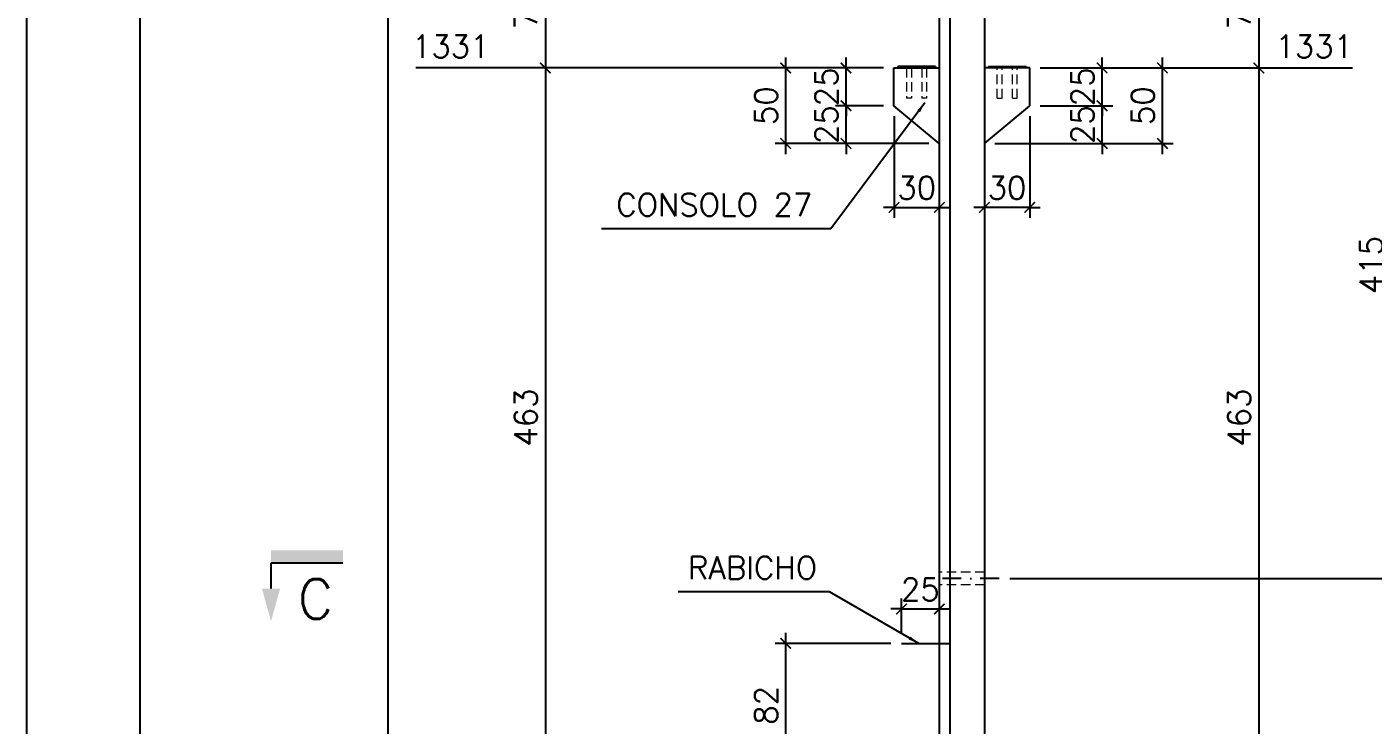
# Model space of a CAD drawing. Header units: centimetres. Extents: x 1658 to 14396, y 8294 to 11444.
# Drawn here: x 1658 to 2550, y 10276 to 10738 of the extents above; entities that cross this region are included whole.
import ezdxf

# ---------------------------------------------------------------- set-up
doc = ezdxf.new("R2010")
doc.units = ezdxf.units.CM
doc.header["$LTSCALE"] = 50
doc.header["$MEASUREMENT"] = 0
doc.header["$PDMODE"] = 67
for name, pattern in [('DASHDOT', [1, 0.5, -0.25, 0, -0.25]), ('DASHED', [0.75, 0.5, -0.25]), ('HIDDEN', [0.375, 0.25, -0.125])]:
    doc.linetypes.add(name, pattern=pattern)
doc.layers.add('10 TRACEJADO', color=1, linetype='DASHED', lineweight=13)
for name, color, linetype in [('COTAS-PRECON', 1, 'Continuous'), ('FORMATO-PRECON', 2, 'Continuous'), ('HACHURAS-PRECON', 1, 'Continuous'), ('IND- CORTE-PRECON', 4, 'Continuous'), ('LINHA-01-PRECON', 1, 'Continuous'), ('LINHA-03-PRECON', 3, 'Continuous'), ('LINHA-04-PRECON', 4, 'Continuous'), ('TEXTO-35-PRECON', 5, 'Continuous')]:
    doc.layers.add(name, color=color, linetype=linetype)
doc.styles.add('ROMANS', font='ROMANS.SHX', dxfattribs={"oblique": 15, "height": 3})
doc.styles.get("Standard").update_dxf_attribs({"font": 'romans.shx'})
doc.dimstyles.new('ESC75-75', dxfattribs={"dimscale": 0, "dimtxt": 15, "dimasz": 7, "dimexe": 7, "dimexo": 7, "dimgap": 5.5, "dimtad": 1, "dimdec": 1, "dimdsep": 46, "dimtxsty": 'Standard', "dimblk": 'ARCHTICK', "dimcen": 0.1, "dimdle": 7, "dimclrd": 256, "dimclre": 256, "dimclrt": 2, "dimadec": 0, "dimazin": 0, "dimtfac": 1, "dimtdec": 1, "dimtix": 1, "dimtmove": 2, "dimatfit": 3, "dimfxl": 1, "dimarcsym": 0})

# ---------------------------------------------------------------- blocks, each defined once
blk = doc.blocks.new('A$C2E607E54')
at = {"layer": 'FORMATO-PRECON'}
blk.add_lwpolyline([(0, 4200), (2970, 4200), (2970, 0), (0, 0)], close=True, dxfattribs=at)
at = {"layer": 'FORMATO-PRECON', "color": 6}
blk.add_lwpolyline([(100, 3950), (2870, 3950), (2870, 100), (100, 100)], close=True, dxfattribs=at)
blk = doc.blocks.new('_ArchTick')
at = {"color": 0, "linetype": 'ByBlock', "const_width": 0.15}
blk.add_lwpolyline([(-0.5, -0.5), (0.5, 0.5)], dxfattribs=at)
blk = doc.blocks.new('*D199')
at = {"layer": 'COTAS-PRECON', "lineweight": -2, "transparency": 16777216}
for p, q in [((2001.78, 10717.61), (2001.78, 10240.61)), ((2225.75, 10710.61), (1994.78, 10710.61)), ((2225.75, 10247.61), (1994.78, 10247.61))]:
    blk.add_line(p, q, dxfattribs=at)
at = {"layer": 'Defpoints', "color": 0, "transparency": 16777216}
for p in [(2232.75, 10710.61), (2001.78, 10247.61), (2232.75, 10247.61)]:
    blk.add_point(p, dxfattribs=at)
at = {"layer": 'COTAS-PRECON', "lineweight": -2, "transparency": 16777216, "xscale": 7, "yscale": 7, "zscale": 7}
for p, rotation in [((2001.78, 10710.61), 90), ((2001.78, 10247.61), 270)]:
    blk.add_blockref('_ArchTick', p, dxfattribs=dict(at, rotation=rotation))
at = {"layer": 'COTAS-PRECON', "color": 2, "transparency": 16777216, "insert": (1988.78, 10479.11), "char_height": 15, "attachment_point": 5, "rotation": 90}
blk.add_mtext('463', dxfattribs=at)
blk = doc.blocks.new('*D205')
at = {"layer": 'COTAS-PRECON', "lineweight": -2, "transparency": 16777216}
for p, q in [((2160.93, 10240.61), (2160.93, 10336.61)), ((2230.66, 10329.61), (2153.93, 10329.61)), ((2225.75, 10247.61), (2153.93, 10247.61))]:
    blk.add_line(p, q, dxfattribs=at)
at = {"layer": 'Defpoints', "color": 0, "transparency": 16777216}
for p in [(2160.93, 10329.61), (2237.66, 10329.61), (2232.75, 10247.61)]:
    blk.add_point(p, dxfattribs=at)
at = {"layer": 'COTAS-PRECON', "lineweight": -2, "transparency": 16777216, "xscale": 7, "yscale": 7, "zscale": 7}
for p, rotation in [((2160.93, 10329.61), 90), ((2160.93, 10247.61), 270)]:
    blk.add_blockref('_ArchTick', p, dxfattribs=dict(at, rotation=rotation))
at = {"layer": 'COTAS-PRECON', "color": 2, "transparency": 16777216, "insert": (2147.93, 10288.61), "char_height": 15, "attachment_point": 5, "rotation": 90}
blk.add_mtext('82', dxfattribs=at)
blk = doc.blocks.new('*D214')
at = {"layer": 'COTAS-PRECON', "lineweight": -2, "transparency": 16777216}
for p, q in [((2200.89, 10685.61), (2200.89, 10692.61)), ((2225.75, 10685.61), (2193.89, 10685.61)), ((2200.89, 10660.61), (2200.89, 10685.61)), ((2255.75, 10660.61), (2193.89, 10660.61)), ((2200.89, 10660.61), (2200.89, 10653.61))]:
    blk.add_line(p, q, dxfattribs=at)
at = {"layer": 'Defpoints', "color": 0, "transparency": 16777216}
for p in [(2200.89, 10685.61), (2232.75, 10685.61), (2262.75, 10660.61)]:
    blk.add_point(p, dxfattribs=at)
at = {"layer": 'COTAS-PRECON', "lineweight": -2, "transparency": 16777216, "xscale": 7, "yscale": 7, "zscale": 7}
for p, rotation in [((2200.89, 10685.61), 270), ((2200.89, 10660.61), 90)]:
    blk.add_blockref('_ArchTick', p, dxfattribs=dict(at, rotation=rotation))
at = {"layer": 'COTAS-PRECON', "color": 2, "transparency": 16777216, "insert": (2187.89, 10673.11), "char_height": 15, "attachment_point": 5, "rotation": 90}
blk.add_mtext('25', dxfattribs=at)
blk = doc.blocks.new('*D215')
at = {"layer": 'COTAS-PRECON', "lineweight": -2, "transparency": 16777216}
for p, q in [((2200.89, 10710.61), (2200.89, 10717.61)), ((2225.75, 10710.61), (2193.89, 10710.61)), ((2200.89, 10685.61), (2200.89, 10710.61)), ((2225.75, 10685.61), (2193.89, 10685.61)), ((2200.89, 10685.61), (2200.89, 10678.61))]:
    blk.add_line(p, q, dxfattribs=at)
at = {"layer": 'Defpoints', "color": 0, "transparency": 16777216}
for p in [(2200.89, 10710.61), (2232.75, 10710.61), (2232.75, 10685.61)]:
    blk.add_point(p, dxfattribs=at)
at = {"layer": 'COTAS-PRECON', "lineweight": -2, "transparency": 16777216, "xscale": 7, "yscale": 7, "zscale": 7}
for p, rotation in [((2200.89, 10710.61), 270), ((2200.89, 10685.61), 90)]:
    blk.add_blockref('_ArchTick', p, dxfattribs=dict(at, rotation=rotation))
at = {"layer": 'COTAS-PRECON', "color": 2, "transparency": 16777216, "insert": (2187.89, 10698.11), "char_height": 15, "attachment_point": 5, "rotation": 90}
blk.add_mtext('25', dxfattribs=at)
blk = doc.blocks.new('*D216')
at = {"layer": 'COTAS-PRECON', "lineweight": -2, "transparency": 16777216}
for p, q in [((2160.93, 10653.61), (2160.93, 10717.61)), ((2225.75, 10710.61), (2153.93, 10710.61)), ((2255.75, 10660.61), (2153.93, 10660.61))]:
    blk.add_line(p, q, dxfattribs=at)
at = {"layer": 'Defpoints', "color": 0, "transparency": 16777216}
for p in [(2160.93, 10710.61), (2232.75, 10710.61), (2262.75, 10660.61)]:
    blk.add_point(p, dxfattribs=at)
at = {"layer": 'COTAS-PRECON', "lineweight": -2, "transparency": 16777216, "xscale": 7, "yscale": 7, "zscale": 7}
for p, rotation in [((2160.93, 10710.61), 90), ((2160.93, 10660.61), 270)]:
    blk.add_blockref('_ArchTick', p, dxfattribs=dict(at, rotation=rotation))
at = {"layer": 'COTAS-PRECON', "color": 2, "transparency": 16777216, "insert": (2147.93, 10685.61), "char_height": 15, "attachment_point": 5, "rotation": 90}
blk.add_mtext('50', dxfattribs=at)
blk = doc.blocks.new('*D217')
at = {"layer": 'COTAS-PRECON', "lineweight": -2, "transparency": 16777216}
for p, q in [((2232.75, 10678.61), (2232.75, 10611.29)), ((2232.75, 10618.29), (2225.75, 10618.29)), ((2232.75, 10618.29), (2262.75, 10618.29)), ((2262.75, 10618.29), (2269.75, 10618.29))]:
    blk.add_line(p, q, dxfattribs=at)
at = {"layer": 'Defpoints', "color": 0, "transparency": 16777216}
for p in [(2232.75, 10685.61), (2262.75, 10618.29), (2262.75, 10618.29)]:
    blk.add_point(p, dxfattribs=at)
at = {"layer": 'COTAS-PRECON', "lineweight": -2, "transparency": 16777216, "xscale": 7, "yscale": 7, "zscale": 7}
blk.add_blockref('_ArchTick', (2232.75, 10618.29), dxfattribs=at)
at = {"layer": 'COTAS-PRECON', "lineweight": -2, "transparency": 16777216, "xscale": 7, "yscale": 7, "zscale": 7, "rotation": 180}
blk.add_blockref('_ArchTick', (2262.75, 10618.29), dxfattribs=at)
at = {"layer": 'COTAS-PRECON', "color": 2, "transparency": 16777216, "insert": (2247.75, 10631.29), "char_height": 15, "attachment_point": 5}
blk.add_mtext('30', dxfattribs=at)
blk = doc.blocks.new('*D218')
at = {"layer": 'COTAS-PRECON', "lineweight": -2, "transparency": 16777216}
blk.add_line((1994.78, 10710.6), (1915.85, 10710.6), dxfattribs=at)
at = {"layer": 'Defpoints', "color": 0, "transparency": 16777216}
for p in [(1915.85, 10710.6), (2001.78, 10710.6), (2277.75, 9379.61)]:
    blk.add_point(p, dxfattribs=at)
at = {"layer": 'COTAS-PRECON', "color": 2, "transparency": 16777216, "insert": (1939.08, 10724.89), "char_height": 15, "attachment_point": 5}
blk.add_mtext('1331', dxfattribs=at)
blk = doc.blocks.new('*D219')
at = {"layer": 'COTAS-PRECON', "lineweight": -2, "transparency": 16777216}
for p, q in [((2001.78, 10794.61), (2001.78, 10703.61)), ((2255.66, 10787.61), (1994.78, 10787.61)), ((2225.75, 10710.61), (1994.78, 10710.61))]:
    blk.add_line(p, q, dxfattribs=at)
at = {"layer": 'Defpoints', "color": 0, "transparency": 16777216}
for p in [(2262.66, 10787.61), (2001.78, 10710.61), (2232.75, 10710.61)]:
    blk.add_point(p, dxfattribs=at)
at = {"layer": 'COTAS-PRECON', "lineweight": -2, "transparency": 16777216, "xscale": 7, "yscale": 7, "zscale": 7}
for p, rotation in [((2001.78, 10787.61), 90), ((2001.78, 10710.61), 270)]:
    blk.add_blockref('_ArchTick', p, dxfattribs=dict(at, rotation=rotation))
at = {"layer": 'COTAS-PRECON', "color": 2, "transparency": 16777216, "insert": (1988.78, 10749.11), "char_height": 15, "attachment_point": 5, "rotation": 90}
blk.add_mtext('77', dxfattribs=at)
blk = doc.blocks.new('*D221')
at = {"layer": 'COTAS-PRECON', "lineweight": -2, "transparency": 16777216}
for p, q in [((1897.51, 10794.61), (1897.51, 9372.61)), ((2255.66, 10787.61), (1890.51, 10787.61)), ((2255.75, 9379.61), (1890.51, 9379.61))]:
    blk.add_line(p, q, dxfattribs=at)
at = {"layer": 'Defpoints', "color": 0, "transparency": 16777216}
for p in [(2262.66, 10787.61), (1897.51, 9379.61), (2262.75, 9379.61)]:
    blk.add_point(p, dxfattribs=at)
at = {"layer": 'COTAS-PRECON', "lineweight": -2, "transparency": 16777216, "xscale": 7, "yscale": 7, "zscale": 7}
for p, rotation in [((1897.51, 10787.61), 90), ((1897.51, 9379.61), 270)]:
    blk.add_blockref('_ArchTick', p, dxfattribs=dict(at, rotation=rotation))
at = {"layer": 'COTAS-PRECON', "color": 2, "transparency": 16777216, "insert": (1884.51, 10083.61), "char_height": 15, "attachment_point": 5, "rotation": 90}
blk.add_mtext('1408', dxfattribs=at)
blk = doc.blocks.new('*D222')
at = {"layer": 'COTAS-PRECON', "lineweight": -2, "transparency": 16777216}
blk.add_line((1890.51, 10787.61), (1833.07, 10787.61), dxfattribs=at)
at = {"layer": 'Defpoints', "color": 0, "transparency": 16777216}
for p in [(1833.07, 10787.61), (1897.51, 10787.61), (2277.66, 9379.61)]:
    blk.add_point(p, dxfattribs=at)
at = {"layer": 'COTAS-PRECON', "color": 2, "transparency": 16777216, "insert": (1856.3, 10801.89), "char_height": 15, "attachment_point": 5}
blk.add_mtext('1408', dxfattribs=at)
blk = doc.blocks.new('*D224')
at = {"layer": 'COTAS-PRECON', "lineweight": -2, "transparency": 16777216}
for p, q in [((2474.3, 10717.61), (2474.3, 10240.61)), ((2329.57, 10710.61), (2481.3, 10710.61)), ((2329.57, 10247.61), (2481.3, 10247.61))]:
    blk.add_line(p, q, dxfattribs=at)
at = {"layer": 'Defpoints', "color": 0, "transparency": 16777216}
for p in [(2322.57, 10710.61), (2322.57, 10247.61), (2474.3, 10247.61)]:
    blk.add_point(p, dxfattribs=at)
at = {"layer": 'COTAS-PRECON', "lineweight": -2, "transparency": 16777216, "xscale": 7, "yscale": 7, "zscale": 7}
for p, rotation in [((2474.3, 10710.61), 90), ((2474.3, 10247.61), 270)]:
    blk.add_blockref('_ArchTick', p, dxfattribs=dict(at, rotation=rotation))
at = {"layer": 'COTAS-PRECON', "color": 2, "transparency": 16777216, "insert": (2461.3, 10479.11), "char_height": 15, "attachment_point": 5, "rotation": 90}
blk.add_mtext('463', dxfattribs=at)
blk = doc.blocks.new('*D237')
at = {"layer": 'COTAS-PRECON', "lineweight": -2, "transparency": 16777216}
for p, q in [((2370.52, 10685.61), (2370.52, 10692.61)), ((2329.57, 10685.61), (2377.52, 10685.61)), ((2370.52, 10660.61), (2370.52, 10685.61)), ((2299.57, 10660.61), (2377.52, 10660.61)), ((2370.52, 10660.61), (2370.52, 10653.61))]:
    blk.add_line(p, q, dxfattribs=at)
at = {"layer": 'Defpoints', "color": 0, "transparency": 16777216}
for p in [(2322.57, 10685.61), (2370.52, 10685.61), (2292.57, 10660.61)]:
    blk.add_point(p, dxfattribs=at)
at = {"layer": 'COTAS-PRECON', "lineweight": -2, "transparency": 16777216, "xscale": 7, "yscale": 7, "zscale": 7}
for p, rotation in [((2370.52, 10685.61), 270), ((2370.52, 10660.61), 90)]:
    blk.add_blockref('_ArchTick', p, dxfattribs=dict(at, rotation=rotation))
at = {"layer": 'COTAS-PRECON', "color": 2, "transparency": 16777216, "insert": (2357.52, 10673.11), "char_height": 15, "attachment_point": 5, "rotation": 90}
blk.add_mtext('25', dxfattribs=at)
blk = doc.blocks.new('*D238')
at = {"layer": 'COTAS-PRECON', "lineweight": -2, "transparency": 16777216}
for p, q in [((2370.52, 10710.61), (2370.52, 10717.61)), ((2329.57, 10710.61), (2377.52, 10710.61)), ((2370.52, 10685.61), (2370.52, 10710.61)), ((2329.57, 10685.61), (2377.52, 10685.61)), ((2370.52, 10685.61), (2370.52, 10678.61))]:
    blk.add_line(p, q, dxfattribs=at)
at = {"layer": 'Defpoints', "color": 0, "transparency": 16777216}
for p in [(2322.57, 10710.61), (2370.52, 10710.61), (2322.57, 10685.61)]:
    blk.add_point(p, dxfattribs=at)
at = {"layer": 'COTAS-PRECON', "lineweight": -2, "transparency": 16777216, "xscale": 7, "yscale": 7, "zscale": 7}
for p, rotation in [((2370.52, 10710.61), 270), ((2370.52, 10685.61), 90)]:
    blk.add_blockref('_ArchTick', p, dxfattribs=dict(at, rotation=rotation))
at = {"layer": 'COTAS-PRECON', "color": 2, "transparency": 16777216, "insert": (2357.52, 10698.11), "char_height": 15, "attachment_point": 5, "rotation": 90}
blk.add_mtext('25', dxfattribs=at)
blk = doc.blocks.new('*D239')
at = {"layer": 'COTAS-PRECON', "lineweight": -2, "transparency": 16777216}
for p, q in [((2410.48, 10653.61), (2410.48, 10717.61)), ((2329.57, 10710.61), (2417.48, 10710.61)), ((2299.57, 10660.61), (2417.48, 10660.61))]:
    blk.add_line(p, q, dxfattribs=at)
at = {"layer": 'Defpoints', "color": 0, "transparency": 16777216}
for p in [(2322.57, 10710.61), (2410.48, 10710.61), (2292.57, 10660.61)]:
    blk.add_point(p, dxfattribs=at)
at = {"layer": 'COTAS-PRECON', "lineweight": -2, "transparency": 16777216, "xscale": 7, "yscale": 7, "zscale": 7}
for p, rotation in [((2410.48, 10710.61), 90), ((2410.48, 10660.61), 270)]:
    blk.add_blockref('_ArchTick', p, dxfattribs=dict(at, rotation=rotation))
at = {"layer": 'COTAS-PRECON', "color": 2, "transparency": 16777216, "insert": (2397.48, 10685.61), "char_height": 15, "attachment_point": 5, "rotation": 90}
blk.add_mtext('50', dxfattribs=at)
blk = doc.blocks.new('*D240')
at = {"layer": 'COTAS-PRECON', "lineweight": -2, "transparency": 16777216}
for p, q in [((2322.57, 10678.61), (2322.57, 10611.29)), ((2292.57, 10618.29), (2285.57, 10618.29)), ((2322.57, 10618.29), (2292.57, 10618.29)), ((2322.57, 10618.29), (2329.57, 10618.29))]:
    blk.add_line(p, q, dxfattribs=at)
at = {"layer": 'Defpoints', "color": 0, "transparency": 16777216}
for p in [(2322.57, 10685.61), (2292.57, 10618.29), (2292.57, 10618.29)]:
    blk.add_point(p, dxfattribs=at)
at = {"layer": 'COTAS-PRECON', "lineweight": -2, "transparency": 16777216, "xscale": 7, "yscale": 7, "zscale": 7}
blk.add_blockref('_ArchTick', (2292.57, 10618.29), dxfattribs=at)
at = {"layer": 'COTAS-PRECON', "lineweight": -2, "transparency": 16777216, "xscale": 7, "yscale": 7, "zscale": 7, "rotation": 180}
blk.add_blockref('_ArchTick', (2322.57, 10618.29), dxfattribs=at)
at = {"layer": 'COTAS-PRECON', "color": 2, "transparency": 16777216, "insert": (2307.57, 10631.29), "char_height": 15, "attachment_point": 5}
blk.add_mtext('30', dxfattribs=at)
blk = doc.blocks.new('*D241')
at = {"layer": 'COTAS-PRECON', "lineweight": -2, "transparency": 16777216}
blk.add_line((2481.3, 10710.6), (2536.29, 10710.6), dxfattribs=at)
at = {"layer": 'Defpoints', "color": 0, "transparency": 16777216}
for p in [(2474.3, 10710.6), (2536.29, 10710.6), (2277.57, 9379.61)]:
    blk.add_point(p, dxfattribs=at)
at = {"layer": 'COTAS-PRECON', "color": 2, "transparency": 16777216, "insert": (2510.98, 10724.89), "char_height": 15, "attachment_point": 5}
blk.add_mtext('1331', dxfattribs=at)
blk = doc.blocks.new('*D242')
at = {"layer": 'COTAS-PRECON', "lineweight": -2, "transparency": 16777216}
for p, q in [((2474.3, 10794.61), (2474.3, 10703.61)), ((2299.66, 10787.61), (2481.3, 10787.61)), ((2329.57, 10710.61), (2481.3, 10710.61))]:
    blk.add_line(p, q, dxfattribs=at)
at = {"layer": 'Defpoints', "color": 0, "transparency": 16777216}
for p in [(2292.66, 10787.61), (2322.57, 10710.61), (2474.3, 10710.61)]:
    blk.add_point(p, dxfattribs=at)
at = {"layer": 'COTAS-PRECON', "lineweight": -2, "transparency": 16777216, "xscale": 7, "yscale": 7, "zscale": 7}
for p, rotation in [((2474.3, 10787.61), 90), ((2474.3, 10710.61), 270)]:
    blk.add_blockref('_ArchTick', p, dxfattribs=dict(at, rotation=rotation))
at = {"layer": 'COTAS-PRECON', "color": 2, "transparency": 16777216, "insert": (2461.3, 10749.11), "char_height": 15, "attachment_point": 5, "rotation": 90}
blk.add_mtext('77', dxfattribs=at)
blk = doc.blocks.new('*D253')
at = {"layer": 'COTAS-PRECON', "lineweight": -2, "transparency": 16777216}
for p, q in [((2237.66, 10352.38), (2230.66, 10352.38)), ((2237.66, 10336.61), (2237.66, 10359.38)), ((2237.66, 10352.38), (2262.66, 10352.38)), ((2262.66, 10352.38), (2269.66, 10352.38))]:
    blk.add_line(p, q, dxfattribs=at)
at = {"layer": 'Defpoints', "color": 0, "transparency": 16777216}
for p in [(2262.66, 10352.38), (2262.66, 10352.38), (2237.66, 10329.61)]:
    blk.add_point(p, dxfattribs=at)
at = {"layer": 'COTAS-PRECON', "lineweight": -2, "transparency": 16777216, "xscale": 7, "yscale": 7, "zscale": 7}
blk.add_blockref('_ArchTick', (2237.66, 10352.38), dxfattribs=at)
at = {"layer": 'COTAS-PRECON', "lineweight": -2, "transparency": 16777216, "xscale": 7, "yscale": 7, "zscale": 7, "rotation": 180}
blk.add_blockref('_ArchTick', (2262.66, 10352.38), dxfattribs=at)
at = {"layer": 'COTAS-PRECON', "color": 2, "transparency": 16777216, "insert": (2250.16, 10365.38), "char_height": 15, "attachment_point": 5}
blk.add_mtext('25', dxfattribs=at)
blk = doc.blocks.new('IND-CORTE-')
at = {"layer": 'IND- CORTE-PRECON', "color": 1}
for p, q in [((-11.2, 63.5), (-33.6, 63.5)), ((-11.2, 0), (-11.2, 63.5))]:
    blk.add_line(p, q, dxfattribs=at)
for points in [[(-33.6, 71.5), (-62.5, 63.5), (-33.6, 55.4)], [(0, 0), (-11.2, 0), (0, 63.5), (-11.2, 63.5)]]:
    blk.add_solid(points, dxfattribs=at)
at = {"layer": 'IND- CORTE-PRECON', "linetype": 'Continuous', "style": 'ROMANS', "flags": 8}
blk.add_attdef('B', (-57.7, 9.1), '', height=35, dxfattribs=at)
blk = doc.blocks.new('*D323')
at = {"layer": 'Defpoints', "color": 0, "transparency": 16777216}
for p in [(2292.66, 10787.61), (2302.29, 10372.61), (2563.69, 10372.61)]:
    blk.add_point(p, dxfattribs=at)
at = {"layer": 'LINHA-01-PRECON', "lineweight": -2, "transparency": 16777216}
for p, q in [((2563.69, 10794.61), (2563.69, 10756.32)), ((2299.66, 10787.61), (2570.69, 10787.61)), ((2563.69, 10365.61), (2563.69, 10403.89)), ((2309.29, 10372.61), (2570.69, 10372.61))]:
    blk.add_line(p, q, dxfattribs=at)
at = {"layer": 'LINHA-01-PRECON', "lineweight": -2, "transparency": 16777216, "xscale": 7, "yscale": 7, "zscale": 7}
for p, rotation in [((2563.69, 10787.61), 90), ((2563.69, 10372.61), 270)]:
    blk.add_blockref('_ArchTick', p, dxfattribs=dict(at, rotation=rotation))
at = {"layer": 'LINHA-01-PRECON', "color": 2, "transparency": 16777216, "insert": (2563.69, 10580.11), "char_height": 15, "attachment_point": 5, "rotation": 90}
blk.add_mtext('415\\P(FURO %%C85mm P/ IÇAMENTO)', dxfattribs=at)

msp = doc.modelspace()

# ---------------------------------------------------------------- linework, layer by layer
at = {"layer": '10 TRACEJADO', "linetype": 'HIDDEN', "ltscale": 0.5, "extrusion": (0, 1, 0)}
for p, q in [((2241.06, 10711.61, 0.02), (2241.06, 10710.61, 0.02)), ((2241.06, 10710.61, 0.02), (2241.06, 10690.61, 0.02)), ((2244.26, 10711.61, 0.02), (2244.26, 10710.61, 0.02)), ((2244.26, 10710.61, 0.02), (2244.26, 10690.61, 0.02)), ((2251.06, 10711.61, 0.02), (2251.06, 10710.61, 0.02)), ((2251.06, 10710.61, 0.02), (2251.06, 10690.61, 0.02)), ((2254.26, 10711.61, 0.02), (2254.26, 10710.61, 0.02)), ((2254.26, 10710.61, 0.02), (2254.26, 10690.61, 0.02)), ((2301.06, 10710.61, 0.02), (2301.06, 10711.61, 0.02)), ((2301.06, 10690.61, 0.02), (2301.06, 10710.61, 0.02)), ((2304.26, 10710.61, 0.02), (2304.26, 10711.61, 0.02)), ((2304.26, 10690.61, 0.02), (2304.26, 10710.61, 0.02)), ((2311.06, 10710.61, 0.02), (2311.06, 10711.61, 0.02)), ((2311.06, 10690.61, 0.02), (2311.06, 10710.61, 0.02)), ((2314.26, 10710.61, 0.02), (2314.26, 10711.61, 0.02)), ((2314.26, 10690.61, 0.02), (2314.26, 10710.61, 0.02)), ((2244.26, 10690.61, 0.02), (2241.06, 10690.61, 0.02)), ((2254.26, 10690.61, 0.02), (2251.06, 10690.61, 0.02)), ((2301.06, 10690.61, 0.02), (2304.26, 10690.61, 0.02)), ((2311.06, 10690.61, 0.02), (2314.26, 10690.61, 0.02))]:
    msp.add_line(p, q, dxfattribs=at)
at = {"layer": '10 TRACEJADO', "linetype": 'HIDDEN', "ltscale": 0.5}
for p, q in [((2292.66, 10376.86, 0.02), (2262.66, 10376.86, 0.02)), ((2292.66, 10368.36, 0.02), (2262.66, 10368.36, 0.02))]:
    msp.add_line(p, q, dxfattribs=at)
at = {"layer": 'LINHA-01-PRECON', "linetype": 'DASHDOT', "ltscale": 0.5}
msp.add_line((2302.29, 10372.61, 0.02), (2255.32, 10372.61, 0.02), dxfattribs=at)
at = {"layer": 'LINHA-03-PRECON', "extrusion": (0, 1, 0)}
for p, q in [((2262.66, 10787.61, 0.02), (2262.66, 9509.61, 0.02)), ((2292.66, 10787.61, 0.02), (2292.66, 9509.61, 0.02)), ((2232.66, 10685.61, 0.02), (2232.66, 10710.61, 0.02)), ((2232.66, 10710.61, 0.02), (2262.66, 10710.61, 0.02)), ((2260.16, 10711.61, 0.02), (2235.16, 10711.61, 0.02)), ((2235.16, 10711.61, 0.02), (2235.16, 10710.61, 0.02)), ((2260.16, 10711.61, 0.02), (2260.16, 10710.61, 0.02)), ((2322.66, 10710.61, 0.02), (2292.66, 10710.61, 0.02)), ((2295.16, 10711.61, 0.02), (2320.16, 10711.61, 0.02)), ((2295.16, 10711.61, 0.02), (2295.16, 10710.61, 0.02)), ((2320.16, 10711.61, 0.02), (2320.16, 10710.61, 0.02)), ((2322.66, 10685.61, 0.02), (2322.66, 10710.61, 0.02)), ((2262.66, 10660.61, 0.02), (2232.66, 10685.61, 0.02)), ((2292.66, 10660.61, 0.02), (2322.66, 10685.61, 0.02))]:
    msp.add_line(p, q, dxfattribs=at)
at = {"layer": 'LINHA-04-PRECON', "extrusion": (0, 1, 0)}
msp.add_line((2269.66, 10784.61, 0.02), (2269.66, 9529.61, 0.02), dxfattribs=at)
at = {"layer": 'LINHA-04-PRECON'}
msp.add_line((2237.66, 10329.61, 0.02), (2269.66, 10329.61, 0.02), dxfattribs=at)

# ---------------------------------------------------------------- block references
at = {"layer": 'HACHURAS-PRECON', "xscale": 0.7499999999999996, "yscale": 0.7499999999999996, "zscale": 0.7499999999999996}
msp.add_blockref('A$C2E607E54', (1658.36, 8293.94), dxfattribs=at)
at = {"layer": 'TEXTO-35-PRECON', "linetype": 'ByBlock'}
ref = msp.add_blockref('IND-CORTE-', (1867.64, 10391.12, 0.02), dxfattribs=dict(at, xscale=0.75, yscale=0.75, zscale=0.75, rotation=90.00000000000001))
ref.add_attrib('B', 'C', (1837.72, 10345.96, 0.02), dxfattribs={"layer": 'IND- CORTE-PRECON', "color": 5, "linetype": 'Continuous', "height": 26.25, "style": 'ROMANS', "flags": 8})

# ---------------------------------------------------------------- texts
at = {"layer": 'COTAS-PRECON', "color": 2, "char_height": 15, "attachment_point": 5}
for s, insert in [('\\A1;CONSOLO 27', (2113.63, 10620.09, 0.04)), ('\\A1;RABICHO', (2139.02, 10379.71, 0.04))]:
    msp.add_mtext(s, dxfattribs=dict(at, insert=insert))

# ---------------------------------------------------------------- dimensions: what is measured, and where the dimension line sits
at = {"layer": 'COTAS-PRECON'}
for feature_location, offset, origin, picture, middle in [((1897.51, 10787.61, 0.02), (-64.44, 0), (2277.66, 9379.61, 0.02), '*D222', (1856.3, 10801.89, 0.02)), ((2001.78, 10710.6, 0.02), (-85.93, 0), (2277.75, 9379.61, 0.02), '*D218', (1939.08, 10724.89, 0.02)), ((2474.3, 10710.6, 0.02), (62, 0), (2277.57, 9379.61, 0.02), '*D241', (2510.98, 10724.89, 0.02))]:
    dim = msp.add_ordinate_dim(feature_location=feature_location, offset=offset, dtype=0, origin=origin, dimstyle='ESC75-75', override={"dimscale": 1}, dxfattribs=at)
    dim.commit()
    dim.dimension.update_dxf_attribs({"geometry": picture, "text_midpoint": middle})
for base, p1, p2, angle, picture, middle in [((1897.51, 9379.61, 0.02), (2262.66, 10787.61, 0.02), (2262.75, 9379.61, 0.02), 90, '*D221', (1884.51, 10083.61, 0.02)), ((2001.78, 10710.61, 0.02), (2262.66, 10787.61, 0.02), (2232.75, 10710.61, 0.02), 90, '*D219', (1988.78, 10749.11, 0.02)), ((2474.3, 10710.61, 0.02), (2292.66, 10787.61, 0.02), (2322.57, 10710.61, 0.02), 90, '*D242', (2461.3, 10749.11, 0.02)), ((2001.78, 10247.61, 0.02), (2232.75, 10710.61, 0.02), (2232.75, 10247.61, 0.02), 90, '*D199', (1988.78, 10479.11, 0.02)), ((2160.93, 10710.61, 0.02), (2262.75, 10660.61, 0.02), (2232.75, 10710.61, 0.02), 90, '*D216', (2147.93, 10685.61, 0.02)), ((2200.89, 10710.61, 0.02), (2232.75, 10685.61, 0.02), (2232.75, 10710.61, 0.02), 90, '*D215', (2187.89, 10698.11, 0.02)), ((2410.48, 10710.61, 0.02), (2292.57, 10660.61, 0.02), (2322.57, 10710.61, 0.02), 90, '*D239', (2397.48, 10685.61, 0.02)), ((2474.3, 10247.61, 0.02), (2322.57, 10710.61, 0.02), (2322.57, 10247.61, 0.02), 90, '*D224', (2461.3, 10479.11, 0.02)), ((2370.52, 10710.61, 0.02), (2322.57, 10685.61, 0.02), (2322.57, 10710.61, 0.02), 90, '*D238', (2357.52, 10698.11, 0.02)), ((2200.89, 10685.61, 0.02), (2262.75, 10660.61, 0.02), (2232.75, 10685.61, 0.02), 90, '*D214', (2187.89, 10673.11, 0.02)), ((2370.52, 10685.61, 0.02), (2292.57, 10660.61, 0.02), (2322.57, 10685.61, 0.02), 90, '*D237', (2357.52, 10673.11, 0.02)), ((2292.57, 10618.29, 0.02), (2322.57, 10685.61, 0.02), (2292.57, 10618.29, 0.02), 180, '*D240', (2307.57, 10631.29, 0.02)), ((2262.66, 10352.38, 0.02), (2237.66, 10329.61, 0.02), (2262.66, 10352.38, 0.02), 180, '*D253', (2250.16, 10365.38, 0.02)), ((2160.93, 10329.61, 0.02), (2232.75, 10247.61, 0.02), (2237.66, 10329.61, 0.02), 90, '*D205', (2147.93, 10288.61, 0.02))]:
    dim = msp.add_linear_dim(base=base, p1=p1, p2=p2, angle=angle, dimstyle='ESC75-75', override={"dimscale": 1}, dxfattribs=at)
    dim.commit()
    dim.dimension.update_dxf_attribs({"geometry": picture, "text_midpoint": middle})
dim = msp.add_linear_dim(base=(2262.75, 10618.29, 0.02), p1=(2232.75, 10685.61, 0.02), p2=(2262.75, 10618.29, 0.02), dimstyle='ESC75-75', override={"dimscale": 1}, dxfattribs=at)
dim.commit()
dim.dimension.update_dxf_attribs({"geometry": '*D217', "text_midpoint": (2247.75, 10631.29, 0.02)})
at = {"layer": 'LINHA-01-PRECON'}
dim = msp.add_linear_dim(base=(2563.69, 10372.61, 0.02), p1=(2292.66, 10787.61, 0.02), p2=(2302.29, 10372.61, 0.02), angle=90, text='<>\\P(FURO %%C85mm P/ IÇAMENTO)', dimstyle='ESC75-75', override={"dimscale": 1}, dxfattribs=at)
dim.commit()
dim.dimension.update_dxf_attribs({"geometry": '*D323', "text_midpoint": (2563.69, 10580.11, 0.02), "dimtype": 160})

# ---------------------------------------------------------------- leaders
at = {"layer": 'COTAS-PRECON'}
for points in [[(2253.16, 10687.61, 0.02), (2190.83, 10604.11, 0.02), (2038.88, 10604.11, 0.02)], [(2249.09, 10329.61, 0.02), (2189.94, 10363.72, 0.02), (2089.75, 10363.72, 0.02)]]:
    msp.add_leader(points, dimstyle='ESC75-75', override={"dimscale": 1}, dxfattribs=at)

doc.saveas('drawing.dxf')
